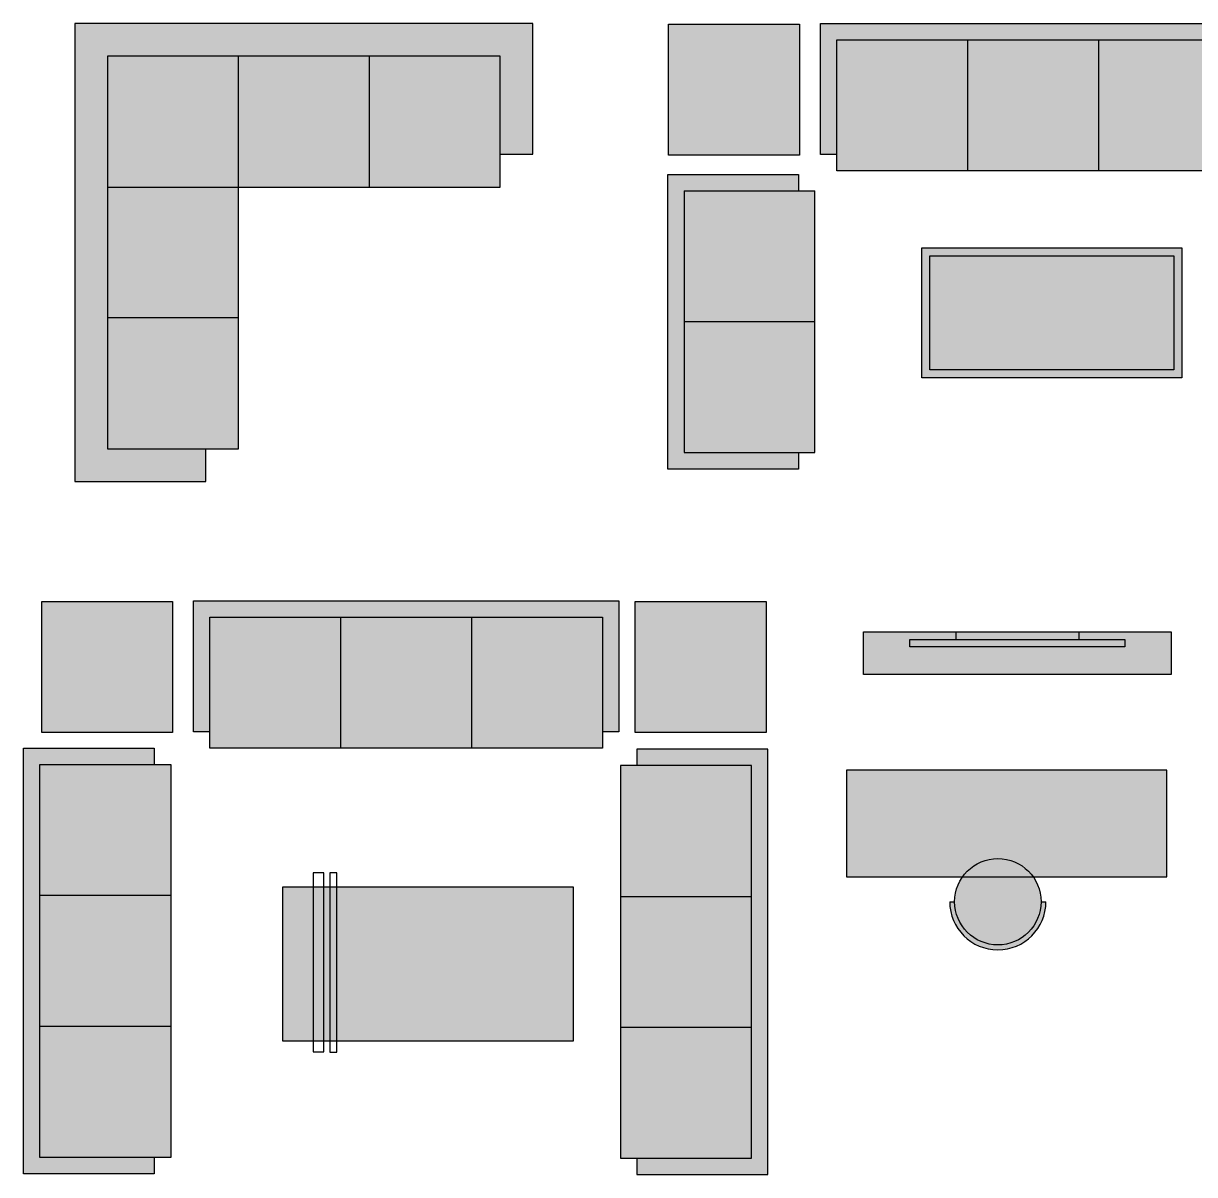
# Model space of a CAD drawing. Header units: millimetres. Extents: x -4992 to 6928, y 3109 to 11175.
# Drawn here: x -4992 to 496, y 5781 to 11175 of the extents above; entities that cross this region are included whole.
import ezdxf

# ---------------------------------------------------------------- set-up
doc = ezdxf.new("R2010")
doc.units = ezdxf.units.MM
doc.layers.add('Hth_Elv_Furniture', color=201, linetype='Continuous')
doc.layers.add('Int_Furniture', color=205, linetype='Continuous')

# ---------------------------------------------------------------- blocks, each defined once
blk = doc.blocks.new('Sofa_3 Person')
at = {"layer": 'Hth_Elv_Furniture'}
h = blk.add_hatch(color=256, dxfattribs=at)
h.dxf.hatch_style = 1
h.paths.add_polyline_path([(24, 78), (24, 75), (27, 75), (27, 3), (24, 3), (24, 0), (0, 0), (0, 78)])
at = {"layer": 'Int_Furniture'}
for p, q in [((24, 78), (24, 75)), ((27, 51), (3, 51)), ((27, 27), (3, 27)), ((24, 3), (24, 0))]:
    blk.add_line(p, q, dxfattribs=at)
blk.add_lwpolyline([(24, 0), (0, 0), (0, 78), (24, 78)], dxfattribs=at)
blk.add_lwpolyline([(27, 75), (27, 3), (3, 3), (3, 75)], close=True, dxfattribs=at)
blk = doc.blocks.new('Table')
at = {"layer": 'Hth_Elv_Furniture'}
h = blk.add_hatch(color=256, dxfattribs=at)
h.dxf.hatch_style = 1
h.paths.add_polyline_path([(-837.8, -1658.6), (522.4, -1658.6), (522.4, -2380.8), (-837.8, -2380.8)])
at = {"layer": 'Int_Furniture'}
for points in [[(-696.3, -2431.2), (-646, -2431.2), (-646, -1592.6), (-696.3, -1592.6)], [(-618.7, -2432.1), (-586.2, -2432.1), (-586.2, -1591.7), (-618.7, -1591.7)], [(-837.8, -1658.6), (522.4, -1658.6), (522.4, -2380.8), (-837.8, -2380.8)]]:
    blk.add_lwpolyline(points, close=True, dxfattribs=at)
blk = doc.blocks.new('Study_Table')
at = {"layer": 'Hth_Elv_Furniture'}
h = blk.add_hatch(color=256, dxfattribs=at)
h.dxf.hatch_style = 1
h.paths.add_polyline_path([(1897.8, 2674.3), (3397.8, 2674.3), (3397.8, 3174.3), (1897.8, 3174.3)])
h = blk.add_hatch(color=256, dxfattribs=at)
h.dxf.hatch_style = 1
edge = h.paths.add_edge_path()
edge.add_line((2381, 2558), (2404, 2558))
edge.add_arc((2606.4, 2558), 202.4, 0, 180, ccw=False)
edge.add_line((2808.9, 2558), (2831.8, 2558))
edge.add_arc((2606.4, 2558), 225.4, -180, 0, ccw=False)
at = {"layer": 'Int_Furniture'}
for p, q in [((2440.7, 2674.3), (2772.1, 2674.3)), ((2381, 2558), (2404, 2558)), ((2808.9, 2558), (2831.8, 2558))]:
    blk.add_line(p, q, dxfattribs=at)
blk.add_lwpolyline([(1897.8, 2674.3), (3397.8, 2674.3), (3397.8, 3174.3), (1897.8, 3174.3)], close=True, dxfattribs=at)
blk.add_circle((2606.4, 2558), 202.4, dxfattribs=at)
blk.add_arc((2606.4, 2558), 225.4, 180, 0, dxfattribs=at)
blk = doc.blocks.new('Sofa_2 Person')
at = {"layer": 'Hth_Elv_Furniture'}
h = blk.add_hatch(color=256, dxfattribs=at)
h.dxf.hatch_style = 1
h.paths.add_polyline_path([(-1256.6, 10664.9), (-1256.6, 11278.3), (123.4, 11278.3), (123.4, 10664.9), (46.7, 10664.9), (46.7, 10588.3), (-1179.9, 10588.3), (-1179.9, 10664.9)])
at = {"layer": 'Int_Furniture'}
blk.add_line((-1179.9, 10588.3), (46.7, 10588.3), dxfattribs=at)
for points in [[(-1179.9, 10664.9), (-1256.6, 10664.9), (-1256.6, 11278.3), (123.4, 11278.3), (123.4, 10664.9), (46.7, 10664.9)], [(46.7, 11201.6), (-1179.9, 11201.6), (-1179.9, 10588.3)], [(-566.6, 10588.3), (-566.6, 11201.6)], [(46.7, 11201.6), (46.7, 10588.3)]]:
    blk.add_lwpolyline(points, dxfattribs=at)
blk = doc.blocks.new('TV')
at = {"layer": 'Hth_Elv_Furniture'}
h = blk.add_hatch(color=256, dxfattribs=at)
h.dxf.hatch_style = 1
h.paths.add_polyline_path([(1150.1, 7443), (1150.1, 7643), (2592.6, 7643), (2592.6, 7443)])
at = {"layer": 'Int_Furniture', "elevation": 0}
for points in [[(1150.1, 7443), (1150.1, 7643), (2592.6, 7643), (2592.6, 7443)], [(1367.9, 7572.1), (1367.9, 7606.9), (2374.8, 7606.9), (2374.8, 7572.1)]]:
    blk.add_lwpolyline(points, close=True, dxfattribs=at)
for points in [[(1584.3, 7606.9), (1584.3, 7643)], [(2158.5, 7643), (2158.5, 7606.9)]]:
    blk.add_lwpolyline(points, dxfattribs=at)
blk = doc.blocks.new('Sofa_5 Person')
at = {"layer": 'Hth_Elv_Furniture'}
h = blk.add_hatch(color=256, dxfattribs=at)
h.dxf.hatch_style = 1
h.paths.add_polyline_path([(-566.6, 12496.7), (-719.9, 12496.7), (-719.9, 12343.4), (-1333.3, 12343.4), (-1333.3, 14490.1), (813.4, 14490.1), (813.4, 13876.7), (660.1, 13876.7), (660.1, 13723.4), (-566.6, 13723.4)])
at = {"layer": 'Int_Furniture'}
for points in [[(660.1, 13876.7), (813.4, 13876.7), (813.4, 14490.1), (-1333.3, 14490.1), (-1333.3, 12343.4), (-719.9, 12343.4), (-719.9, 12496.7)], [(660.1, 13723.4), (660.1, 14336.7), (-1179.9, 14336.7), (-1179.9, 12496.7), (-566.6, 12496.7)], [(-566.6, 12496.7), (-566.6, 14336.7)], [(46.7, 13723.4), (46.7, 14336.7)], [(-1179.9, 13723.4), (660.1, 13723.4)], [(-566.6, 13110.1), (-1179.9, 13110.1)]]:
    blk.add_lwpolyline(points, dxfattribs=at)
blk = doc.blocks.new('Table_01')
at = {"layer": 'Hth_Elv_Furniture'}
h = blk.add_hatch(color=256, dxfattribs=at)
h.dxf.hatch_style = 1
h.paths.add_polyline_path([(-782.6, 9615.7), (436.6, 9615.7), (436.6, 9006.1), (-782.6, 9006.1)])
at = {"layer": 'Int_Furniture'}
for points in [[(-782.6, 9615.7), (436.6, 9615.7), (436.6, 9006.1), (-782.6, 9006.1)], [(-744.8, 9577.9), (398.8, 9577.9), (398.8, 9043.9), (-744.8, 9043.9)]]:
    blk.add_lwpolyline(points, close=True, dxfattribs=at)
blk = doc.blocks.new('Side Table')
at = {"layer": 'Hth_Elv_Furniture'}
h = blk.add_hatch(color=256, dxfattribs=at)
h.dxf.hatch_style = 1
h.paths.add_polyline_path([(-1968.5, 10663.3), (-1355.1, 10663.3), (-1355.1, 10050), (-1968.5, 10050)])
at = {"layer": 'Int_Furniture'}
blk.add_lwpolyline([(-1968.5, 10663.3), (-1355.1, 10663.3), (-1355.1, 10050), (-1968.5, 10050)], close=True, dxfattribs=at)

msp = doc.modelspace()

# ---------------------------------------------------------------- block references
for name, p in [('TV', (-2205.4, 681.1)), ('Study_Table', (-3032.1, 4501.4))]:
    msp.add_blockref(name, p)
at = {"layer": 'Hth_Elv_Furniture'}
for p in [(0, 507.9), (-2937.7, -2197.9), (-156.3, -2197.9)]:
    msp.add_blockref('Side Table', p, dxfattribs=at)
at = {"layer": 'Int_Furniture'}
for name, p in [('Sofa_5 Person', (-3417.5, -3315.4)), ('Table_01', (0, 507.9)), ('Table', (-2937.7, 8787.1))]:
    msp.add_blockref(name, p, dxfattribs=at)
at = {"layer": 'Int_Furniture', "xscale": 25.55555555588612, "yscale": 25.55555555588612, "zscale": 25.55555555588612, "rotation": 270}
for p in [(-1256.6, 11174.6), (-4194.3, 8468.8)]:
    msp.add_blockref('Sofa_3 Person', p, dxfattribs=at)
at = {"layer": 'Int_Furniture', "rotation": 90}
msp.add_blockref('Sofa_2 Person', (9305.7, 10343.5), dxfattribs=at)
at = {"layer": 'Int_Furniture', "yscale": 25.55555555588612, "zscale": 25.55555555588612}
for p, xscale in [((-4991.7, 5785), 25.55555555588612), ((-1503.9, 5780.9), -25.55555555588612)]:
    msp.add_blockref('Sofa_3 Person', p, dxfattribs=dict(at, xscale=xscale))

doc.saveas('drawing.dxf')
